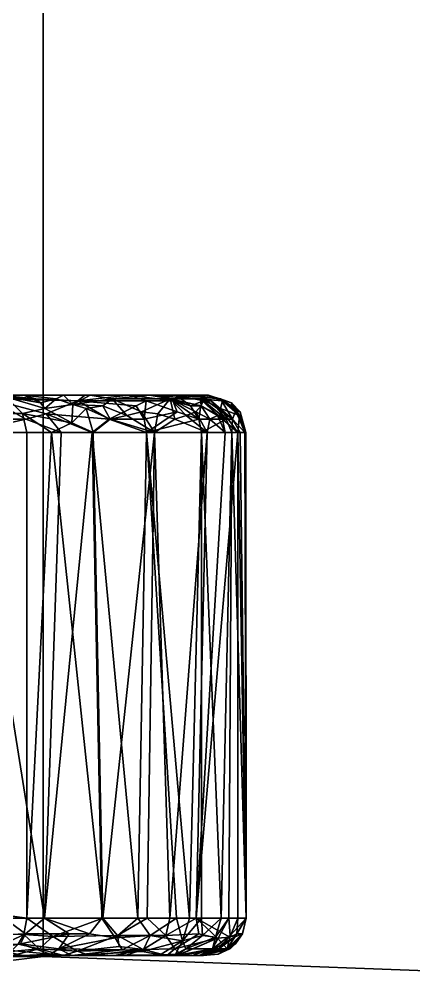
# Model space of a CAD drawing. Extents: x -30 to 83, y -53 to 60.
# Drawn here: x 21.189 to 22.245, y -13.076 to -10.493 of the extents above; entities that cross this region are included whole.
import ezdxf

# ---------------------------------------------------------------- set-up
doc = ezdxf.new("R2010")
doc.units = 0
doc.header["$MEASUREMENT"] = 0

msp = doc.modelspace()

# ---------------------------------------------------------------- linework, layer by layer
for points in [[(63.169998, -40), (-9.17, -40), (63.169998, 60)], [(-9.17, 60), (63.169998, 60), (-9.17, -40)], [(-7.187, 58, 2), (-7.187, -40, 2), (61.187, -40, 2)], [(61.187, 58, 2), (-7.187, 58, 2), (61.187, -40, 2)], [(-30, -1, 38), (30, -1, 38), (-30, -17, 38)], [(30, -17, 38), (-30, -17, 38), (30, -1, 38)], [(30, -2.998, 39.998001), (-30, -2.998, 39.998001), (-30, -15.003, 39.998001)], [(-30, -15.003, 39.998001), (30, -15.003, 39.998001), (30, -2.998, 39.998001)], [(5, -15, 40), (5, -3, 40), (75, -15, 40)], [(75, -3, 40), (75, -15, 40), (5, -3, 40)], [(75, -3, 52), (21.252998, -7.997999, 52), (75, -15, 52)], [(9.998001, -13.003, 41.998001), (21.252998, -13.003, 41.998001), (21.252998, -7.997999, 41.998001)], [(9.998001, -13.003, 41.998001), (21.252998, -7.997999, 41.998001), (9.998001, -7.997999, 41.998001)], [(21.252998, -13.003, 52), (75, -15, 52), (21.252998, -7.997999, 52)], [(21.252998, -13.003, 41.998001), (21.252998, -13.003, 52), (21.252998, -7.997999, 52)], [(21.252998, -13.003, 41.998001), (21.252998, -7.997999, 52), (21.252998, -7.997999, 41.998001)], [(21.197603, -11.54905, 50.407356), (21.153233, -11.5039, 50.370338), (11.845847, -11.53553, 61.601704)], [(21.364361, -11.5, 47.926651), (21.018946, -11.5, 47.543758), (19.582373, -11.5, 49.320068)], [(21.482426, -11.5, 48.121067), (21.364361, -11.5, 47.926651), (19.582373, -11.5, 49.320068)], [(19.705587, -11.5, 49.580517), (21.695761, -11.5, 49.079792), (19.582373, -11.5, 49.320068)], [(21.609154, -11.5, 48.426552), (19.582373, -11.5, 49.320068), (21.690083, -11.5, 48.831676)], [(21.567476, -11.5, 48.309612), (19.582373, -11.5, 49.320068), (21.609154, -11.5, 48.426552)], [(21.482426, -11.5, 48.121067), (19.582373, -11.5, 49.320068), (21.567476, -11.5, 48.309612)], [(21.690083, -11.5, 48.831676), (19.582373, -11.5, 49.320068), (21.695761, -11.5, 49.079792)], [(19.716406, -11.5, 49.710609), (21.378891, -11.5, 50.051426), (19.705587, -11.5, 49.580517)], [(21.695761, -11.5, 49.079792), (19.705587, -11.5, 49.580517), (21.537424, -11.5, 49.761246)], [(21.537424, -11.5, 49.761246), (19.705587, -11.5, 49.580517), (21.378891, -11.5, 50.051426)], [(21.307148, -11.5, 50.15274), (19.716406, -11.5, 49.710609), (21.201012, -11.5, 50.279751)], [(21.201012, -11.5, 50.279751), (19.716406, -11.5, 49.710609), (21.137972, -11.5, 50.346172)], [(21.378891, -11.5, 50.051426), (19.716406, -11.5, 49.710609), (21.307148, -11.5, 50.15274)], [(21.364361, -11.5, 47.926651), (21.345545, -11.51502, 47.810776), (21.018946, -11.5, 47.543758)], [(21.109737, -11.50937, 47.567192), (21.018946, -11.5, 47.543758), (21.345545, -11.51502, 47.810776)], [(21.109737, -11.50937, 47.567192), (21.260612, -11.54985, 47.658218), (21.206491, -11.56397, 47.59008)], [(21.206491, -11.56397, 47.59008), (21.143778, -11.56397, 47.530041), (21.109737, -11.50937, 47.567192)], [(21.109737, -11.50937, 47.567192), (21.345545, -11.51502, 47.810776), (21.260612, -11.54985, 47.658218)], [(21.201012, -11.5, 50.279751), (21.137972, -11.5, 50.346172), (21.232229, -11.50937, 50.308243)], [(21.153233, -11.5039, 50.370338), (21.232229, -11.50937, 50.308243), (21.137972, -11.5, 50.346172)], [(21.197603, -11.54905, 50.407356), (21.257601, -11.53572, 50.33139), (21.153233, -11.5039, 50.370338)], [(21.245975, -11.52067, 50.320786), (21.153233, -11.5039, 50.370338), (21.257601, -11.53572, 50.33139)], [(21.232229, -11.50937, 50.308243), (21.153233, -11.5039, 50.370338), (21.245975, -11.52067, 50.320786)], [(21.287893, -11.50937, 50.244503), (21.201012, -11.5, 50.279751), (21.245975, -11.52067, 50.320786)], [(21.232229, -11.50937, 50.308243), (21.245975, -11.52067, 50.320786), (21.201012, -11.5, 50.279751)], [(21.201012, -11.5, 50.279751), (21.287893, -11.50937, 50.244503), (21.307148, -11.5, 50.15274)], [(21.245975, -11.52067, 50.320786), (21.257601, -11.53572, 50.33139), (21.287893, -11.50937, 50.244503)], [(21.331861, -11.52443, 50.225594), (21.287893, -11.50937, 50.244503), (21.257601, -11.53572, 50.33139)], [(21.260612, -11.54985, 47.658218), (21.345545, -11.51502, 47.810776), (21.429485, -11.56397, 47.85577)], [(21.331861, -11.52443, 50.225594), (21.307148, -11.5, 50.15274), (21.287893, -11.50937, 50.244503)], [(21.331861, -11.52443, 50.225594), (21.378891, -11.5, 50.051426), (21.307148, -11.5, 50.15274)], [(21.331861, -11.52443, 50.225594), (21.43751, -11.50937, 50.039604), (21.378891, -11.5, 50.051426)], [(21.331861, -11.52443, 50.225594), (21.412352, -11.5282, 50.125206), (21.43751, -11.50937, 50.039604)], [(21.345545, -11.51502, 47.810776), (21.482426, -11.5, 48.121067), (21.528154, -11.51502, 48.097233)], [(21.482426, -11.5, 48.121067), (21.345545, -11.51502, 47.810776), (21.364361, -11.5, 47.926651)], [(21.345545, -11.51502, 47.810776), (21.502098, -11.5282, 48.014111), (21.429485, -11.56397, 47.85577)], [(21.528154, -11.51502, 48.097233), (21.502098, -11.5282, 48.014111), (21.345545, -11.51502, 47.810776)], [(21.378891, -11.5, 50.051426), (21.43751, -11.50937, 50.039604), (21.537424, -11.5, 49.761246)], [(21.43751, -11.50937, 50.039604), (21.412352, -11.5282, 50.125206), (21.476719, -11.55383, 50.064487)], [(21.593096, -11.50937, 49.739445), (21.537424, -11.5, 49.761246), (21.43751, -11.50937, 50.039604)], [(21.43751, -11.50937, 50.039604), (21.476719, -11.55383, 50.064487), (21.516289, -11.54478, 49.987312)], [(21.43751, -11.50937, 50.039604), (21.516289, -11.54478, 49.987312), (21.593096, -11.50937, 49.739445)], [(21.60008, -11.51502, 48.251282), (21.528154, -11.51502, 48.097233), (21.482426, -11.5, 48.121067)], [(21.567476, -11.5, 48.309612), (21.60008, -11.51502, 48.251282), (21.482426, -11.5, 48.121067)], [(21.528154, -11.51502, 48.097233), (21.522802, -11.56397, 48.002148), (21.502098, -11.5282, 48.014111)], [(21.559458, -11.54985, 49.912411), (21.593096, -11.50937, 49.739445), (21.516289, -11.54478, 49.987312)], [(21.611382, -11.54478, 48.199848), (21.522802, -11.56397, 48.002148), (21.528154, -11.51502, 48.097233)], [(21.60008, -11.51502, 48.251282), (21.611382, -11.54478, 48.199848), (21.528154, -11.51502, 48.097233)], [(21.593096, -11.50937, 49.739445), (21.674286, -11.50937, 49.499069), (21.537424, -11.5, 49.761246)], [(21.674286, -11.50937, 49.499069), (21.732672, -11.51502, 49.251377), (21.537424, -11.5, 49.761246)], [(21.537424, -11.5, 49.761246), (21.732672, -11.51502, 49.251377), (21.695761, -11.5, 49.079792)], [(21.559458, -11.54985, 49.912411), (21.604847, -11.56397, 49.838169), (21.593096, -11.50937, 49.739445)], [(21.647083, -11.5282, 48.324631), (21.60008, -11.51502, 48.251282), (21.567476, -11.5, 48.309612)], [(21.647083, -11.5282, 48.324631), (21.567476, -11.5, 48.309612), (21.609154, -11.5, 48.426552)], [(21.604847, -11.56397, 49.838169), (21.636038, -11.55383, 49.757145), (21.593096, -11.50937, 49.739445)], [(21.593096, -11.50937, 49.739445), (21.636038, -11.55383, 49.757145), (21.661621, -11.54478, 49.674286)], [(21.674286, -11.50937, 49.499069), (21.593096, -11.50937, 49.739445), (21.675989, -11.5282, 49.588272)], [(21.661621, -11.54478, 49.674286), (21.675989, -11.5282, 49.588272), (21.593096, -11.50937, 49.739445)], [(21.611382, -11.54478, 48.199848), (21.60008, -11.51502, 48.251282), (21.66954, -11.56397, 48.316441)], [(21.647083, -11.5282, 48.324631), (21.66954, -11.56397, 48.316441), (21.60008, -11.51502, 48.251282)], [(21.673246, -11.50237, 48.581707), (21.609154, -11.5, 48.426552), (21.727537, -11.50937, 48.785889)], [(21.673246, -11.50237, 48.581707), (21.682177, -11.51502, 48.49263), (21.609154, -11.5, 48.426552)], [(21.647083, -11.5282, 48.324631), (21.609154, -11.5, 48.426552), (21.682177, -11.51502, 48.49263)], [(21.690083, -11.5, 48.831676), (21.727537, -11.50937, 48.785889), (21.609154, -11.5, 48.426552)], [(21.674702, -11.5282, 48.405834), (21.647083, -11.5282, 48.324631), (21.682177, -11.51502, 48.49263)], [(21.727537, -11.50937, 48.785889), (21.759562, -11.56397, 48.651421), (21.673246, -11.50237, 48.581707)], [(21.702456, -11.51502, 48.575207), (21.673246, -11.50237, 48.581707), (21.759562, -11.56397, 48.651421)], [(21.702456, -11.51502, 48.575207), (21.682177, -11.51502, 48.49263), (21.673246, -11.50237, 48.581707)], [(21.674286, -11.50937, 49.499069), (21.675989, -11.5282, 49.588272), (21.719151, -11.55383, 49.511028)], [(21.719151, -11.55383, 49.511028), (21.733208, -11.56397, 49.469944), (21.674286, -11.50937, 49.499069)], [(21.674286, -11.50937, 49.499069), (21.733208, -11.56397, 49.469944), (21.727819, -11.53572, 49.424236)], [(21.674286, -11.50937, 49.499069), (21.727819, -11.53572, 49.424236), (21.732672, -11.51502, 49.251377)], [(21.682177, -11.51502, 48.49263), (21.74255, -11.56397, 48.566284), (21.674702, -11.5282, 48.405834)], [(21.702456, -11.51502, 48.575207), (21.74255, -11.56397, 48.566284), (21.682177, -11.51502, 48.49263)], [(21.690083, -11.5, 48.831676), (21.695761, -11.5, 49.079792), (21.756578, -11.52067, 49.082386)], [(21.727537, -11.50937, 48.785889), (21.690083, -11.5, 48.831676), (21.756578, -11.52067, 49.082386)], [(21.758926, -11.5282, 49.168316), (21.695761, -11.5, 49.079792), (21.732672, -11.51502, 49.251377)], [(21.758926, -11.5282, 49.168316), (21.756578, -11.52067, 49.082386), (21.695761, -11.5, 49.079792)], [(21.74255, -11.56397, 48.566284), (21.702456, -11.51502, 48.575207), (21.759562, -11.56397, 48.651421)], [(21.768499, -11.54101, 48.82473), (21.727537, -11.50937, 48.785889), (21.780125, -11.54478, 48.996941)], [(21.756578, -11.52067, 49.082386), (21.780125, -11.54478, 48.996941), (21.727537, -11.50937, 48.785889)], [(21.768499, -11.54101, 48.82473), (21.759562, -11.56397, 48.651421), (21.727537, -11.50937, 48.785889)], [(21.727819, -11.53572, 49.424236), (21.778816, -11.55383, 49.170033), (21.732672, -11.51502, 49.251377)], [(21.758926, -11.5282, 49.168316), (21.732672, -11.51502, 49.251377), (21.778816, -11.55383, 49.170033)], [(11.845847, -11.53553, 61.601704), (11.864437, -11.6, 61.61721), (21.197603, -11.54905, 50.407356)], [(21.197603, -11.54905, 50.407356), (21.329584, -11.57412, 50.279335), (21.257601, -11.53572, 50.33139)], [(21.331861, -11.52443, 50.225594), (21.257601, -11.53572, 50.33139), (21.329584, -11.57412, 50.279335)], [(21.329584, -11.57412, 50.279335), (21.368015, -11.53572, 50.199253), (21.331861, -11.52443, 50.225594)], [(21.329584, -11.57412, 50.279335), (21.386606, -11.6, 50.213459), (21.368015, -11.53572, 50.199253)], [(21.412352, -11.5282, 50.125206), (21.331861, -11.52443, 50.225594), (21.368015, -11.53572, 50.199253)], [(21.412352, -11.5282, 50.125206), (21.368015, -11.53572, 50.199253), (21.431959, -11.56397, 50.138874)], [(21.368015, -11.53572, 50.199253), (21.386606, -11.6, 50.213459), (21.431959, -11.56397, 50.138874)], [(21.431959, -11.56397, 50.138874), (21.476719, -11.55383, 50.064487), (21.412352, -11.5282, 50.125206)], [(21.429485, -11.56397, 47.85577), (21.502098, -11.5282, 48.014111), (21.522802, -11.56397, 48.002148)], [(21.516289, -11.54478, 49.987312), (21.476719, -11.55383, 50.064487), (21.550556, -11.6, 49.95681)], [(21.559458, -11.54985, 49.912411), (21.516289, -11.54478, 49.987312), (21.550556, -11.6, 49.95681)], [(21.529165, -11.6, 47.99847), (21.522802, -11.56397, 48.002148), (21.611382, -11.54478, 48.199848)], [(21.529165, -11.6, 47.99847), (21.611382, -11.54478, 48.199848), (21.66954, -11.56397, 48.316441)], [(21.636038, -11.55383, 49.757145), (21.691877, -11.6, 49.638908), (21.661621, -11.54478, 49.674286)], [(21.647083, -11.5282, 48.324631), (21.674702, -11.5282, 48.405834), (21.66954, -11.56397, 48.316441)], [(21.661621, -11.54478, 49.674286), (21.698801, -11.56397, 49.595428), (21.675989, -11.5282, 49.588272)], [(21.698801, -11.56397, 49.595428), (21.661621, -11.54478, 49.674286), (21.691877, -11.6, 49.638908)], [(21.74255, -11.56397, 48.566284), (21.66954, -11.56397, 48.316441), (21.674702, -11.5282, 48.405834)], [(21.698801, -11.56397, 49.595428), (21.719151, -11.55383, 49.511028), (21.675989, -11.5282, 49.588272)], [(21.727819, -11.53572, 49.424236), (21.774122, -11.6, 49.300705), (21.778816, -11.55383, 49.170033)], [(21.733208, -11.56397, 49.469944), (21.774122, -11.6, 49.300705), (21.727819, -11.53572, 49.424236)], [(21.795668, -11.6, 49.084042), (21.756578, -11.52067, 49.082386), (21.778816, -11.55383, 49.170033)], [(21.758926, -11.5282, 49.168316), (21.778816, -11.55383, 49.170033), (21.756578, -11.52067, 49.082386)], [(21.795668, -11.6, 49.084042), (21.780125, -11.54478, 48.996941), (21.756578, -11.52067, 49.082386)], [(21.759562, -11.56397, 48.651421), (21.768499, -11.54101, 48.82473), (21.792583, -11.6, 48.866337)], [(21.780125, -11.54478, 48.996941), (21.792583, -11.6, 48.866337), (21.768499, -11.54101, 48.82473)], [(21.792583, -11.6, 48.866337), (21.780125, -11.54478, 48.996941), (21.795668, -11.6, 49.084042)], [(21.208832, -11.6, 50.416733), (21.197603, -11.54905, 50.407356), (11.864437, -11.6, 61.61721)], [(21.300678, -11.6, 47.680576), (21.049259, -11.6, 47.439892), (21.206491, -11.56397, 47.59008)], [(21.143778, -11.56397, 47.530041), (21.206491, -11.56397, 47.59008), (21.049259, -11.6, 47.439892)], [(21.208832, -11.6, 50.416733), (21.274883, -11.6, 50.34716), (21.197603, -11.54905, 50.407356)], [(21.329584, -11.57412, 50.279335), (21.197603, -11.54905, 50.407356), (21.274883, -11.6, 50.34716)], [(21.260612, -11.54985, 47.658218), (21.300678, -11.6, 47.680576), (21.206491, -11.56397, 47.59008)], [(21.260612, -11.54985, 47.658218), (21.429485, -11.56397, 47.85577), (21.383961, -11.6, 47.781281)], [(21.300678, -11.6, 47.680576), (21.260612, -11.54985, 47.658218), (21.383961, -11.6, 47.781281)], [(21.383961, -11.6, 47.781281), (21.429485, -11.56397, 47.85577), (21.529165, -11.6, 47.99847)], [(21.431959, -11.56397, 50.138874), (21.386606, -11.6, 50.213459), (21.550556, -11.6, 49.95681)], [(21.522802, -11.56397, 48.002148), (21.529165, -11.6, 47.99847), (21.429485, -11.56397, 47.85577)], [(21.550556, -11.6, 49.95681), (21.476719, -11.55383, 50.064487), (21.431959, -11.56397, 50.138874)], [(21.66954, -11.56397, 48.316441), (21.676441, -11.6, 48.313923), (21.529165, -11.6, 47.99847)], [(21.559458, -11.54985, 49.912411), (21.550556, -11.6, 49.95681), (21.604847, -11.56397, 49.838169)], [(21.550556, -11.6, 49.95681), (21.691877, -11.6, 49.638908), (21.604847, -11.56397, 49.838169)], [(21.691877, -11.6, 49.638908), (21.636038, -11.55383, 49.757145), (21.604847, -11.56397, 49.838169)], [(21.66954, -11.56397, 48.316441), (21.74255, -11.56397, 48.566284), (21.676441, -11.6, 48.313923)], [(21.758261, -11.6, 48.60741), (21.676441, -11.6, 48.313923), (21.74255, -11.56397, 48.566284)], [(21.691877, -11.6, 49.638908), (21.740364, -11.6, 49.4716), (21.698801, -11.56397, 49.595428)], [(21.698801, -11.56397, 49.595428), (21.740364, -11.6, 49.4716), (21.719151, -11.55383, 49.511028)], [(21.733208, -11.56397, 49.469944), (21.719151, -11.55383, 49.511028), (21.740364, -11.6, 49.4716)], [(21.774122, -11.6, 49.300705), (21.733208, -11.56397, 49.469944), (21.740364, -11.6, 49.4716)], [(21.759562, -11.56397, 48.651421), (21.758261, -11.6, 48.60741), (21.74255, -11.56397, 48.566284)], [(21.758261, -11.6, 48.60741), (21.759562, -11.56397, 48.651421), (21.780132, -11.6, 48.736252)], [(21.759562, -11.56397, 48.651421), (21.792583, -11.6, 48.866337), (21.780132, -11.6, 48.736252)], [(21.795668, -11.6, 49.084042), (21.778816, -11.55383, 49.170033), (21.774122, -11.6, 49.300705)], [(21.386606, -11.6, 50.213459), (21.329584, -11.57412, 50.279335), (21.274883, -11.6, 50.34716)], [(10.890836, -12.9, 62.784191), (21.208832, -12.9, 50.416733), (11.864437, -11.6, 61.61721)], [(21.208832, -11.6, 50.416733), (11.864437, -11.6, 61.61721), (21.208832, -12.9, 50.416733)], [(21.148743, -12.9, 47.524624), (21.049259, -11.6, 47.439892), (21.256187, -12.9, 47.632732)], [(21.300678, -11.6, 47.680576), (21.256187, -12.9, 47.632732), (21.049259, -11.6, 47.439892)], [(21.412294, -12.9, 50.178268), (21.274883, -11.6, 50.34716), (21.208832, -12.9, 50.416733)], [(21.208832, -11.6, 50.416733), (21.208832, -12.9, 50.416733), (21.274883, -11.6, 50.34716)], [(21.409735, -12.9, 47.816418), (21.256187, -12.9, 47.632732), (21.383961, -11.6, 47.781281)], [(21.383961, -11.6, 47.781281), (21.256187, -12.9, 47.632732), (21.300678, -11.6, 47.680576)], [(21.274883, -11.6, 50.34716), (21.412294, -12.9, 50.178268), (21.386606, -11.6, 50.213459)], [(21.529165, -11.6, 47.99847), (21.506546, -12.9, 47.961227), (21.383961, -11.6, 47.781281)], [(21.409735, -12.9, 47.816418), (21.383961, -11.6, 47.781281), (21.506546, -12.9, 47.961227)], [(21.386606, -11.6, 50.213459), (21.412294, -12.9, 50.178268), (21.550556, -11.6, 49.95681)], [(21.53133, -12.9, 49.99596), (21.550556, -11.6, 49.95681), (21.412294, -12.9, 50.178268)], [(21.506546, -12.9, 47.961227), (21.529165, -11.6, 47.99847), (21.609676, -12.9, 48.152988)], [(21.676441, -11.6, 48.313923), (21.644814, -12.9, 48.232727), (21.529165, -11.6, 47.99847)], [(21.644814, -12.9, 48.232727), (21.609676, -12.9, 48.152988), (21.529165, -11.6, 47.99847)], [(21.59231, -12.9, 49.880379), (21.550556, -11.6, 49.95681), (21.53133, -12.9, 49.99596)], [(21.550556, -11.6, 49.95681), (21.59231, -12.9, 49.880379), (21.691877, -11.6, 49.638908)], [(21.662209, -12.9, 49.720818), (21.691877, -11.6, 49.638908), (21.59231, -12.9, 49.880379)], [(21.676441, -12.9, 48.313923), (21.644814, -12.9, 48.232727), (21.676441, -11.6, 48.313923)], [(21.691877, -11.6, 49.638908), (21.662209, -12.9, 49.720818), (21.740364, -11.6, 49.4716)], [(21.774122, -12.9, 49.300705), (21.774122, -11.6, 49.300705), (21.662209, -12.9, 49.720818)], [(21.740364, -11.6, 49.4716), (21.662209, -12.9, 49.720818), (21.774122, -11.6, 49.300705)], [(21.758261, -11.6, 48.60741), (21.728951, -12.9, 48.480064), (21.676441, -11.6, 48.313923)], [(21.676441, -12.9, 48.313923), (21.676441, -11.6, 48.313923), (21.728951, -12.9, 48.480064)], [(21.749725, -12.9, 48.564693), (21.728951, -12.9, 48.480064), (21.758261, -11.6, 48.60741)], [(21.749725, -12.9, 48.564693), (21.758261, -11.6, 48.60741), (21.796473, -12.9, 48.953369)], [(21.780132, -11.6, 48.736252), (21.796473, -12.9, 48.953369), (21.758261, -11.6, 48.60741)], [(21.795668, -11.6, 49.084042), (21.774122, -11.6, 49.300705), (21.796473, -12.9, 48.953369)], [(21.774122, -12.9, 49.300705), (21.796473, -12.9, 48.953369), (21.774122, -11.6, 49.300705)], [(21.792583, -11.6, 48.866337), (21.796473, -12.9, 48.953369), (21.780132, -11.6, 48.736252)], [(21.795668, -11.6, 49.084042), (21.796473, -12.9, 48.953369), (21.792583, -11.6, 48.866337)], [(21.200899, -12.94422, 50.410114), (21.208832, -12.9, 50.416733), (10.883645, -12.94227, 62.778191)], [(10.890836, -12.9, 62.784191), (10.883645, -12.94227, 62.778191), (21.208832, -12.9, 50.416733)], [(21.00614, -12.95157, 47.424519), (21.148743, -12.9, 47.524624), (21.205063, -12.94227, 47.591507)], [(21.256187, -12.9, 47.632732), (21.205063, -12.94227, 47.591507), (21.148743, -12.9, 47.524624)], [(21.208832, -12.9, 50.416733), (21.200899, -12.94422, 50.410114), (21.279055, -12.94925, 50.321705)], [(21.256187, -12.9, 47.632732), (21.322237, -12.94227, 47.71936), (21.205063, -12.94227, 47.591507)], [(21.208832, -12.9, 50.416733), (21.279055, -12.94925, 50.321705), (21.412294, -12.9, 50.178268)], [(21.409735, -12.9, 47.816418), (21.37653, -12.94227, 47.786987), (21.256187, -12.9, 47.632732)], [(21.322237, -12.94227, 47.71936), (21.256187, -12.9, 47.632732), (21.37653, -12.94227, 47.786987)], [(21.279055, -12.94925, 50.321705), (21.452013, -12.94692, 50.100014), (21.412294, -12.9, 50.178268)], [(21.445648, -12.95354, 47.897121), (21.37653, -12.94227, 47.786987), (21.409735, -12.9, 47.816418)], [(21.506546, -12.9, 47.961227), (21.445648, -12.95354, 47.897121), (21.409735, -12.9, 47.816418)], [(21.412294, -12.9, 50.178268), (21.452013, -12.94692, 50.100014), (21.53133, -12.9, 49.99596)], [(21.445648, -12.95354, 47.897121), (21.506546, -12.9, 47.961227), (21.539425, -12.94692, 48.042473)], [(21.452013, -12.94692, 50.100014), (21.581343, -12.94692, 49.875069), (21.53133, -12.9, 49.99596)], [(21.506546, -12.9, 47.961227), (21.609676, -12.9, 48.152988), (21.539425, -12.94692, 48.042473)], [(21.59231, -12.9, 49.880379), (21.53133, -12.9, 49.99596), (21.581343, -12.94692, 49.875069)], [(21.625734, -12.96088, 48.240646), (21.539425, -12.94692, 48.042473), (21.609676, -12.9, 48.152988)], [(21.59231, -12.9, 49.880379), (21.581343, -12.94692, 49.875069), (21.662209, -12.9, 49.720818)], [(21.669123, -12.94227, 49.676994), (21.662209, -12.9, 49.720818), (21.581343, -12.94692, 49.875069)], [(21.644814, -12.9, 48.232727), (21.625734, -12.96088, 48.240646), (21.609676, -12.9, 48.152988)], [(21.678959, -12.94692, 48.35915), (21.625734, -12.96088, 48.240646), (21.676441, -12.9, 48.313923)], [(21.625734, -12.96088, 48.240646), (21.644814, -12.9, 48.232727), (21.676441, -12.9, 48.313923)], [(21.669123, -12.94227, 49.676994), (21.719307, -12.9539, 49.488697), (21.662209, -12.9, 49.720818)], [(21.719307, -12.9539, 49.488697), (21.75276, -12.95157, 49.341187), (21.662209, -12.9, 49.720818)], [(21.662209, -12.9, 49.720818), (21.75276, -12.95157, 49.341187), (21.774122, -12.9, 49.300705)], [(21.728951, -12.9, 48.480064), (21.678959, -12.94692, 48.35915), (21.676441, -12.9, 48.313923)], [(21.678959, -12.94692, 48.35915), (21.728951, -12.9, 48.480064), (21.714449, -12.95157, 48.483963)], [(21.749725, -12.9, 48.564693), (21.753735, -12.94642, 48.652451), (21.706026, -12.98266, 48.574409)], [(21.749725, -12.9, 48.564693), (21.706026, -12.98266, 48.574409), (21.714449, -12.95157, 48.483963)], [(21.728951, -12.9, 48.480064), (21.749725, -12.9, 48.564693), (21.714449, -12.95157, 48.483963)], [(21.753735, -12.94642, 48.652451), (21.749725, -12.9, 48.564693), (21.796473, -12.9, 48.953369)], [(21.75276, -12.95157, 49.341187), (21.771406, -12.94227, 49.256428), (21.774122, -12.9, 49.300705)], [(21.76524, -12.95157, 48.738216), (21.753735, -12.94642, 48.652451), (21.796473, -12.9, 48.953369)], [(21.76524, -12.95157, 48.738216), (21.796473, -12.9, 48.953369), (21.786531, -12.94176, 48.975262)], [(21.786304, -12.94227, 49.083645), (21.796473, -12.9, 48.953369), (21.771406, -12.94227, 49.256428)], [(21.796473, -12.9, 48.953369), (21.774122, -12.9, 49.300705), (21.771406, -12.94227, 49.256428)], [(21.786531, -12.94176, 48.975262), (21.796473, -12.9, 48.953369), (21.786304, -12.94227, 49.083645)], [(21.186007, -12.97028, 50.397682), (21.200899, -12.94422, 50.410114), (10.883645, -12.94227, 62.778191)], [(21.00614, -12.95157, 47.424519), (21.205063, -12.94227, 47.591507), (21.118492, -12.98266, 47.557632)], [(21.191755, -12.96874, 47.604816), (21.118492, -12.98266, 47.557632), (21.205063, -12.94227, 47.591507)], [(21.186007, -12.97028, 50.397682), (21.241804, -12.98266, 50.316982), (21.200899, -12.94422, 50.410114)], [(21.205063, -12.94227, 47.591507), (21.322237, -12.94227, 47.71936), (21.191755, -12.96874, 47.604816)], [(21.295113, -12.98266, 47.742115), (21.191755, -12.96874, 47.604816), (21.322237, -12.94227, 47.71936)], [(21.200899, -12.94422, 50.410114), (21.241804, -12.98266, 50.316982), (21.279055, -12.94925, 50.321705)], [(21.34384, -12.9887, 50.180779), (21.279055, -12.94925, 50.321705), (21.241804, -12.98266, 50.316982)], [(21.279055, -12.94925, 50.321705), (21.34384, -12.9887, 50.180779), (21.452013, -12.94692, 50.100014)], [(21.322237, -12.94227, 47.71936), (21.37653, -12.94227, 47.786987), (21.295113, -12.98266, 47.742115)], [(21.37653, -12.94227, 47.786987), (21.445648, -12.95354, 47.897121), (21.295113, -12.98266, 47.742115)], [(21.464472, -12.98568, 47.986897), (21.295113, -12.98266, 47.742115), (21.445648, -12.95354, 47.897121)], [(21.34384, -12.9887, 50.180779), (21.4561, -12.97661, 50.051407), (21.452013, -12.94692, 50.100014)], [(21.539425, -12.94692, 48.042473), (21.464472, -12.98568, 47.986897), (21.445648, -12.95354, 47.897121)], [(21.452013, -12.94692, 50.100014), (21.520277, -12.98417, 49.916195), (21.581343, -12.94692, 49.875069)], [(21.4561, -12.97661, 50.051407), (21.520277, -12.98417, 49.916195), (21.452013, -12.94692, 50.100014)], [(21.464472, -12.98568, 47.986897), (21.539425, -12.94692, 48.042473), (21.518389, -12.98963, 48.102314)], [(21.518389, -12.98963, 48.102314), (21.539425, -12.94692, 48.042473), (21.625734, -12.96088, 48.240646)], [(21.625734, -12.96088, 48.240646), (21.566416, -12.99825, 48.265247), (21.518389, -12.98963, 48.102314)], [(21.520277, -12.98417, 49.916195), (21.60508, -12.98266, 49.744389), (21.581343, -12.94692, 49.875069)], [(21.566416, -12.99825, 48.265247), (21.625734, -12.96088, 48.240646), (21.606813, -12.9966, 48.339317)], [(21.669123, -12.94227, 49.676994), (21.581343, -12.94692, 49.875069), (21.60508, -12.98266, 49.744389)], [(21.669123, -12.94227, 49.676994), (21.60508, -12.98266, 49.744389), (21.719307, -12.9539, 49.488697)], [(21.62167, -12.9966, 49.6152), (21.719307, -12.9539, 49.488697), (21.60508, -12.98266, 49.744389)], [(21.634382, -12.98266, 48.329254), (21.606813, -12.9966, 48.339317), (21.625734, -12.96088, 48.240646)], [(21.62167, -12.9966, 49.6152), (21.610392, -13, 49.567703), (21.719307, -12.9539, 49.488697)], [(21.719307, -12.9539, 49.488697), (21.610392, -13, 49.567703), (21.70694, -12.98266, 49.419636)], [(21.678959, -12.94692, 48.35915), (21.634382, -12.98266, 48.329254), (21.625734, -12.96088, 48.240646)], [(21.678959, -12.94692, 48.35915), (21.714449, -12.95157, 48.483963), (21.634382, -12.98266, 48.329254)], [(21.714449, -12.95157, 48.483963), (21.706026, -12.98266, 48.574409), (21.634382, -12.98266, 48.329254)], [(21.745094, -12.98266, 48.826809), (21.680996, -13, 48.74939), (21.76524, -12.95157, 48.738216)], [(21.680996, -13, 48.74939), (21.722708, -12.98266, 48.657951), (21.76524, -12.95157, 48.738216)], [(21.753735, -12.94642, 48.652451), (21.722708, -12.98266, 48.657951), (21.706026, -12.98266, 48.574409)], [(21.745462, -12.98266, 49.167156), (21.719307, -12.9539, 49.488697), (21.70694, -12.98266, 49.419636)], [(21.75276, -12.95157, 49.341187), (21.719307, -12.9539, 49.488697), (21.745462, -12.98266, 49.167156)], [(21.722708, -12.98266, 48.657951), (21.753735, -12.94642, 48.652451), (21.76524, -12.95157, 48.738216)], [(21.76524, -12.95157, 48.738216), (21.786531, -12.94176, 48.975262), (21.745094, -12.98266, 48.826809)], [(21.752697, -12.98266, 48.996975), (21.745094, -12.98266, 48.826809), (21.786531, -12.94176, 48.975262)], [(21.786304, -12.94227, 49.083645), (21.745462, -12.98266, 49.167156), (21.767504, -12.96874, 49.082848)], [(21.771406, -12.94227, 49.256428), (21.745462, -12.98266, 49.167156), (21.786304, -12.94227, 49.083645)], [(21.75276, -12.95157, 49.341187), (21.745462, -12.98266, 49.167156), (21.771406, -12.94227, 49.256428)], [(21.786304, -12.94227, 49.083645), (21.752697, -12.98266, 48.996975), (21.786531, -12.94176, 48.975262)], [(21.767504, -12.96874, 49.082848), (21.752697, -12.98266, 48.996975), (21.786304, -12.94227, 49.083645)], [(21.198225, -13, 47.715385), (20.954393, -13, 47.491936), (21.118492, -12.98266, 47.557632)], [(21.118492, -12.98266, 47.557632), (21.191755, -12.96874, 47.604816), (21.272635, -12.9966, 47.760986)], [(21.272635, -12.9966, 47.760986), (21.198225, -13, 47.715385), (21.118492, -12.98266, 47.557632)], [(21.186007, -12.97028, 50.397682), (21.16601, -12.98967, 50.380997), (21.241804, -12.98266, 50.316982)], [(21.241804, -12.98266, 50.316982), (21.16601, -12.98967, 50.380997), (21.169497, -13, 50.312965)], [(21.169497, -13, 50.312965), (21.307148, -13, 50.15274), (21.241804, -12.98266, 50.316982)], [(21.295113, -12.98266, 47.742115), (21.272635, -12.9966, 47.760986), (21.191755, -12.96874, 47.604816)], [(21.34384, -12.9887, 50.180779), (21.241804, -12.98266, 50.316982), (21.307148, -13, 50.15274)], [(21.272635, -12.9966, 47.760986), (21.295113, -12.98266, 47.742115), (21.329119, -13, 47.875553)], [(21.295113, -12.98266, 47.742115), (21.464472, -12.98568, 47.986897), (21.329119, -13, 47.875553)], [(21.34384, -12.9887, 50.180779), (21.307148, -13, 50.15274), (21.378891, -13, 50.051426)], [(21.518389, -12.98963, 48.102314), (21.329119, -13, 47.875553), (21.464472, -12.98568, 47.986897)], [(21.518389, -12.98963, 48.102314), (21.566416, -12.99825, 48.265247), (21.329119, -13, 47.875553)], [(21.520277, -12.98417, 49.916195), (21.4561, -12.97661, 50.051407), (21.34384, -12.9887, 50.180779)], [(21.520277, -12.98417, 49.916195), (21.34384, -12.9887, 50.180779), (21.378891, -13, 50.051426)], [(21.378891, -13, 50.051426), (21.448421, -12.99991, 49.948296), (21.520277, -12.98417, 49.916195)], [(21.477646, -12.99825, 49.917248), (21.520277, -12.98417, 49.916195), (21.448421, -12.99991, 49.948296)], [(21.520277, -12.98417, 49.916195), (21.477646, -12.99825, 49.917248), (21.58391, -13, 49.64613)], [(21.520277, -12.98417, 49.916195), (21.58391, -13, 49.64613), (21.60508, -12.98266, 49.744389)], [(21.62167, -12.9966, 49.6152), (21.60508, -12.98266, 49.744389), (21.58391, -13, 49.64613)], [(21.634382, -12.98266, 48.329254), (21.609154, -13, 48.426552), (21.606813, -12.9966, 48.339317)], [(21.652111, -13, 48.586407), (21.609154, -13, 48.426552), (21.706026, -12.98266, 48.574409)], [(21.706026, -12.98266, 48.574409), (21.609154, -13, 48.426552), (21.634382, -12.98266, 48.329254)], [(21.675289, -13, 49.285622), (21.745462, -12.98266, 49.167156), (21.610392, -13, 49.567703)], [(21.745462, -12.98266, 49.167156), (21.70694, -12.98266, 49.419636), (21.610392, -13, 49.567703)], [(21.652111, -13, 48.586407), (21.706026, -12.98266, 48.574409), (21.672623, -12.99991, 48.666828)], [(21.706026, -12.98266, 48.574409), (21.722708, -12.98266, 48.657951), (21.672623, -12.99991, 48.666828)], [(21.722708, -12.98266, 48.657951), (21.680996, -13, 48.74939), (21.672623, -12.99991, 48.666828)], [(21.675289, -13, 49.285622), (21.721619, -12.9966, 49.080902), (21.745462, -12.98266, 49.167156)], [(21.745094, -12.98266, 48.826809), (21.752697, -12.98266, 48.996975), (21.680996, -13, 48.74939)], [(21.680996, -13, 48.74939), (21.752697, -12.98266, 48.996975), (21.721619, -12.9966, 49.080902)], [(21.767504, -12.96874, 49.082848), (21.721619, -12.9966, 49.080902), (21.752697, -12.98266, 48.996975)], [(21.767504, -12.96874, 49.082848), (21.745462, -12.98266, 49.167156), (21.721619, -12.9966, 49.080902)], [(5, -15, 52), (21.252998, -13.003, 52), (9.998001, -13.003, 52)], [(5, -15, 52), (75, -15, 52), (21.252998, -13.003, 52)], [(21.252998, -13.003, 52), (21.252998, -13.003, 41.998001), (9.998001, -13.003, 41.998001)], [(21.252998, -13.003, 52), (9.998001, -13.003, 41.998001), (9.998001, -13.003, 52)], [(21.329119, -13, 47.875553), (19.470615, -13, 49.215633), (21.198225, -13, 47.715385)], [(21.198225, -13, 47.715385), (19.470615, -13, 49.215633), (20.954393, -13, 47.491936)], [(19.470615, -13, 49.215633), (21.329119, -13, 47.875553), (19.694513, -13, 49.541214)], [(21.609154, -13, 48.426552), (19.694513, -13, 49.541214), (21.329119, -13, 47.875553)], [(21.652111, -13, 48.586407), (21.680996, -13, 48.74939), (19.694513, -13, 49.541214)], [(21.609154, -13, 48.426552), (21.652111, -13, 48.586407), (19.694513, -13, 49.541214)], [(21.58391, -13, 49.64613), (19.694513, -13, 49.541214), (21.610392, -13, 49.567703)], [(19.715408, -13, 49.664894), (19.694513, -13, 49.541214), (21.58391, -13, 49.64613)], [(21.675289, -13, 49.285622), (21.610392, -13, 49.567703), (19.694513, -13, 49.541214)], [(21.675289, -13, 49.285622), (19.694513, -13, 49.541214), (21.680996, -13, 48.74939)], [(21.307148, -13, 50.15274), (21.169497, -13, 50.312965), (19.715408, -13, 49.664894)], [(21.58391, -13, 49.64613), (21.378891, -13, 50.051426), (19.715408, -13, 49.664894)], [(21.378891, -13, 50.051426), (21.307148, -13, 50.15274), (19.715408, -13, 49.664894)], [(21.198225, -13, 47.715385), (21.272635, -12.9966, 47.760986), (21.329119, -13, 47.875553)], [(21.609154, -13, 48.426552), (21.329119, -13, 47.875553), (21.566416, -12.99825, 48.265247)], [(21.448421, -12.99991, 49.948296), (21.378891, -13, 50.051426), (21.58391, -13, 49.64613)], [(21.448421, -12.99991, 49.948296), (21.58391, -13, 49.64613), (21.477646, -12.99825, 49.917248)], [(21.606813, -12.9966, 48.339317), (21.609154, -13, 48.426552), (21.566416, -12.99825, 48.265247)], [(21.58391, -13, 49.64613), (21.610392, -13, 49.567703), (21.62167, -12.9966, 49.6152)], [(21.652111, -13, 48.586407), (21.672623, -12.99991, 48.666828), (21.680996, -13, 48.74939)], [(21.680996, -13, 48.74939), (21.721619, -12.9966, 49.080902), (21.675289, -13, 49.285622)]]:
    msp.add_3dface(points)

doc.saveas('drawing.dxf')
